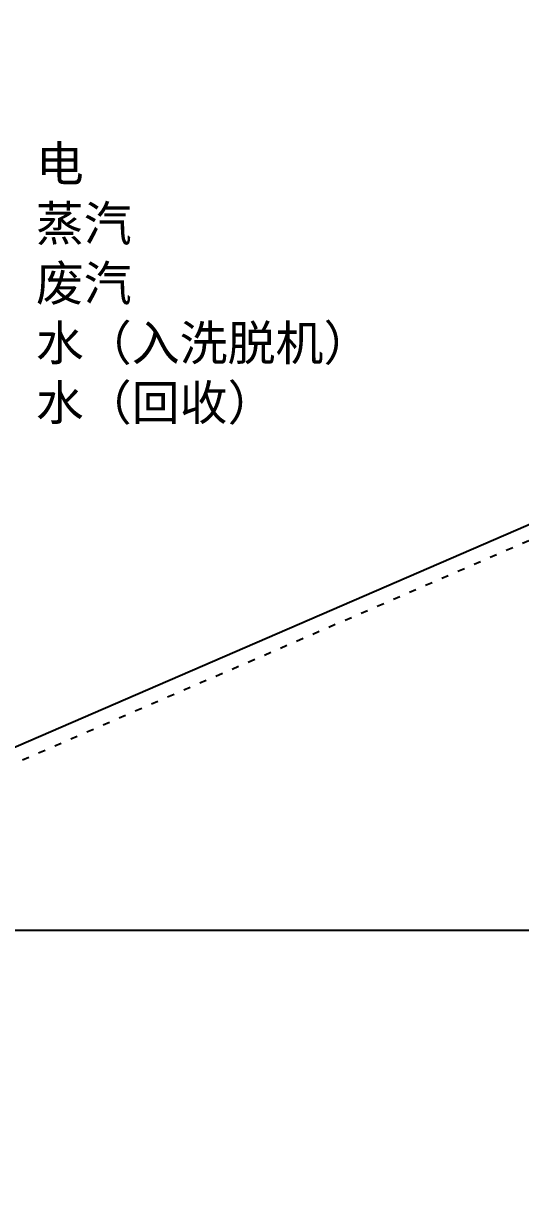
# Model space of a CAD drawing. Header units: millimetres. Extents: x 8553 to 64453, y 11523 to 72084.
# Drawn here: x 30055 to 38544, y 23731 to 43612 of the extents above; entities that cross this region are included whole.
import ezdxf

# ---------------------------------------------------------------- set-up
doc = ezdxf.new("R2010")
doc.units = ezdxf.units.MM
doc.linetypes.add('ACAD_ISO03W100', pattern=[30, 12, -18])
doc.layers.add('font_blue', color=142, linetype='Continuous')
doc.layers.add('wall', color=250, linetype='Continuous')
doc.styles.get("Standard").update_dxf_attribs({"font": 'arial.ttf', "height": 150})

msp = doc.modelspace()

# ---------------------------------------------------------------- linework, layer by layer
at = {"layer": 'wall'}
for p, q in [((58453.433, 43612.012), (8553.433, 21995.413)), ((50330.747, 28122.963), (23453.433, 28122.963))]:
    msp.add_line(p, q, dxfattribs=at)
at = {"layer": 'wall', "linetype": 'ACAD_ISO03W100', "ltscale": 10}
msp.add_line((57953.433, 43122.963), (14319.209, 24220.688), dxfattribs=at)

# ---------------------------------------------------------------- texts
at = {"layer": 'font_blue', "char_height": 600, "attachment_point": 1}
for s, width, insert in [('{\\fSimSun|b0|i0|c134|p2;电}', 2734.69215, (30268.281, 41514.904)), ('{\\fSimSun|b0|i0|c134|p2;蒸汽}', 2734.69215, (30268.281, 40494.904)), ('{\\fSimSun|b0|i0|c134|p2;废汽}', 2734.69215, (30268.281, 39474.904)), ('{\\fSimSun|b0|i0|c134|p2;水（入洗脱机）}', 5845.69073, (30268.281, 38454.904)), ('{\\fSimSun|b0|i0|c134|p2;水（回收）}', 5845.69073, (30268.281, 37434.904))]:
    msp.add_mtext_dynamic_manual_height_columns(s, width=width, gutter_width=1500, heights=[0], dxfattribs=dict(at, insert=insert))

doc.saveas('drawing.dxf')
